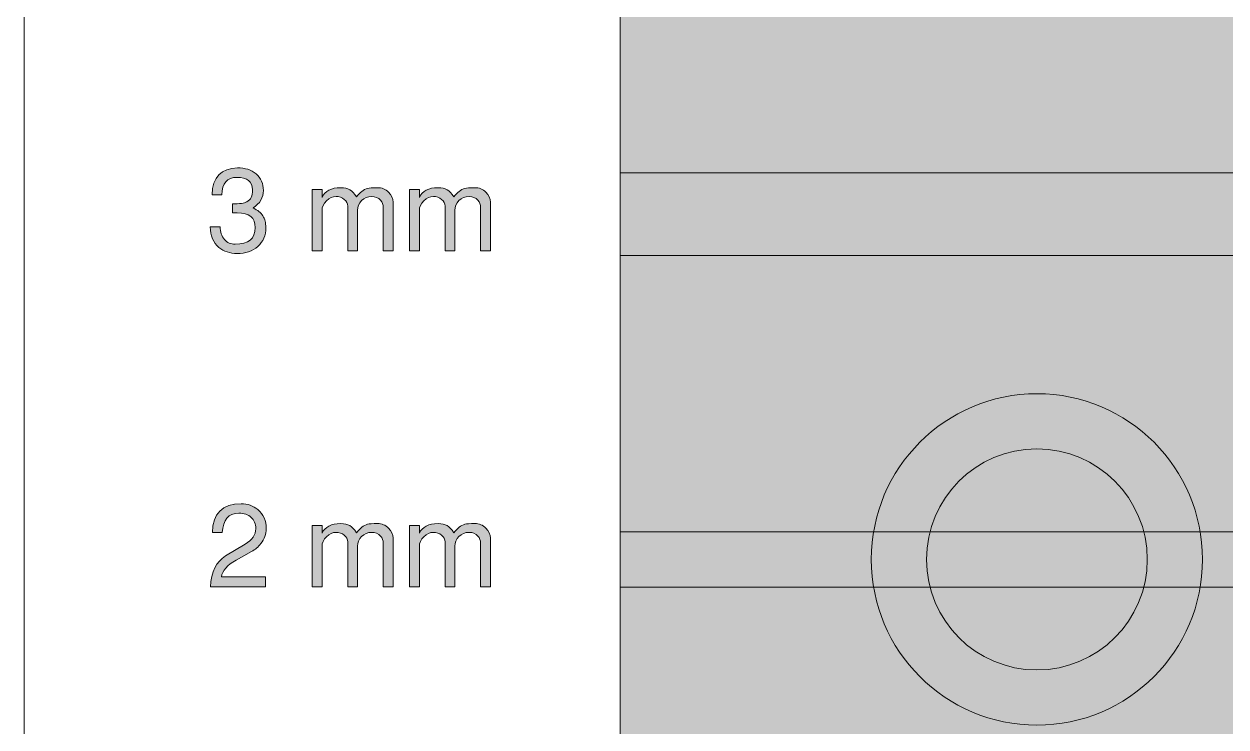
# Model space of a CAD drawing. Header units: inches. Extents: x 0.74 to 7.95, y -5.44 to -0.45.
# Drawn here: x 0.744 to 2.458, y -2.67 to -1.668 of the extents above; entities that cross this region are included whole.
import ezdxf

# ---------------------------------------------------------------- set-up
doc = ezdxf.new("R2010")
doc.units = ezdxf.units.IN
doc.header["$MEASUREMENT"] = 0
doc.layers.add('Layer 1', color=7, linetype='Continuous')

# ---------------------------------------------------------------- blocks, each defined once
blk = doc.blocks.new('block 6')
at = {"layer": 'Layer 1', "true_color": 0xed1f24}
h = blk.add_hatch(color=240, dxfattribs=at)
h.dxf.hatch_style = 2
edge = h.paths.add_edge_path()
edge.add_spline(control_points=[(1.0889, -1.9587), (1.0889, -1.9695), (1.0851, -1.9783), (1.0774, -1.9852), (1.0698, -1.992), (1.06, -1.9954), (1.048, -1.9954), (1.0376, -1.9954), (1.0289, -1.9925), (1.022, -1.9867), (1.0139, -1.98), (1.0098, -1.9701), (1.0097, -1.9572), (1.0097, -1.9572), (1.0237, -1.9572), (1.0237, -1.9572), (1.0238, -1.9646), (1.0258, -1.9706), (1.0297, -1.9752), (1.0336, -1.9799), (1.0388, -1.9822), (1.0452, -1.9822), (1.0642, -1.9822), (1.0737, -1.9743), (1.0737, -1.9584), (1.0737, -1.9444), (1.0652, -1.9374), (1.0482, -1.9374), (1.0461, -1.9374), (1.0438, -1.9374), (1.0412, -1.9374), (1.0412, -1.9374), (1.0412, -1.9247), (1.0412, -1.9247), (1.0513, -1.9247), (1.0583, -1.9237), (1.062, -1.9217), (1.0673, -1.919), (1.0699, -1.9133), (1.0699, -1.9047), (1.0699, -1.8929), (1.0624, -1.8869), (1.0474, -1.8869), (1.0336, -1.8869), (1.0265, -1.8952), (1.026, -1.9117), (1.026, -1.9117), (1.0122, -1.9117), (1.0122, -1.9117), (1.013, -1.8865), (1.0251, -1.8737), (1.0485, -1.8734), (1.0593, -1.8732), (1.0681, -1.8761), (1.075, -1.882), (1.0819, -1.8879), (1.0854, -1.8958), (1.0854, -1.9056), (1.0854, -1.9158), (1.0805, -1.9241), (1.0707, -1.9304), (1.0773, -1.9336), (1.0819, -1.9374), (1.0847, -1.9417), (1.0875, -1.9461), (1.0889, -1.9517), (1.0889, -1.9587)], knot_values=[0, 0, 0, 0, 1, 1, 1, 2, 2, 2, 3, 3, 3, 4, 4, 4, 5, 5, 5, 6, 6, 6, 7, 7, 7, 8, 8, 8, 9, 9, 9, 10, 10, 10, 11, 11, 11, 12, 12, 12, 13, 13, 13, 14, 14, 14, 15, 15, 15, 16, 16, 16, 17, 17, 17, 18, 18, 18, 19, 19, 19, 20, 20, 20, 21, 21, 21, 22, 22, 22, 22], degree=3, periodic=1)
h = blk.add_hatch(color=240, dxfattribs=at)
h.dxf.hatch_style = 2
edge = h.paths.add_edge_path()
edge.add_spline(control_points=[(1.2704, -1.9916), (1.2704, -1.9916), (1.2564, -1.9916), (1.2564, -1.9916), (1.2564, -1.9916), (1.2564, -1.9297), (1.2564, -1.9297), (1.2564, -1.9257), (1.255, -1.9222), (1.2524, -1.9192), (1.2492, -1.9158), (1.2451, -1.9141), (1.24, -1.9141), (1.2343, -1.9141), (1.2294, -1.916), (1.2255, -1.92), (1.2216, -1.9239), (1.2197, -1.9286), (1.2197, -1.9339), (1.2197, -1.9339), (1.2197, -1.9916), (1.2197, -1.9916), (1.2197, -1.9916), (1.2057, -1.9916), (1.2057, -1.9916), (1.2057, -1.9916), (1.2057, -1.9277), (1.2057, -1.9277), (1.2057, -1.9241), (1.204, -1.9209), (1.2007, -1.9182), (1.1974, -1.9154), (1.1935, -1.9141), (1.189, -1.9141), (1.1844, -1.9141), (1.1799, -1.9162), (1.1755, -1.9203), (1.1712, -1.9245), (1.169, -1.9291), (1.169, -1.9342), (1.169, -1.9342), (1.169, -1.9916), (1.169, -1.9916), (1.169, -1.9916), (1.155, -1.9916), (1.155, -1.9916), (1.155, -1.9916), (1.155, -1.9041), (1.155, -1.9041), (1.155, -1.9041), (1.169, -1.9041), (1.169, -1.9041), (1.169, -1.9041), (1.169, -1.9154), (1.169, -1.9154), (1.1733, -1.9062), (1.1821, -1.9016), (1.1957, -1.9016), (1.201, -1.9016), (1.2053, -1.9025), (1.2086, -1.9044), (1.2119, -1.9063), (1.2151, -1.9097), (1.2184, -1.9146), (1.223, -1.9082), (1.2283, -1.9042), (1.234, -1.9026), (1.2364, -1.9019), (1.241, -1.9016), (1.248, -1.9016), (1.2543, -1.9016), (1.2595, -1.9037), (1.2639, -1.908), (1.2682, -1.9123), (1.2704, -1.917), (1.2704, -1.9221), (1.2704, -1.9221), (1.2704, -1.9916), (1.2704, -1.9916)], knot_values=[0, 0, 0, 0, 1, 1, 1, 2, 2, 2, 3, 3, 3, 4, 4, 4, 5, 5, 5, 6, 6, 6, 7, 7, 7, 8, 8, 8, 9, 9, 9, 10, 10, 10, 11, 11, 11, 12, 12, 12, 13, 13, 13, 14, 14, 14, 15, 15, 15, 16, 16, 16, 17, 17, 17, 18, 18, 18, 19, 19, 19, 20, 20, 20, 21, 21, 21, 22, 22, 22, 23, 23, 23, 24, 24, 24, 25, 25, 25, 26, 26, 26, 26], degree=3, periodic=1)
h = blk.add_hatch(color=240, dxfattribs=at)
h.dxf.hatch_style = 2
edge = h.paths.add_edge_path()
edge.add_spline(control_points=[(1.4092, -1.9916), (1.4092, -1.9916), (1.3952, -1.9916), (1.3952, -1.9916), (1.3952, -1.9916), (1.3952, -1.9297), (1.3952, -1.9297), (1.3952, -1.9257), (1.3939, -1.9222), (1.3912, -1.9192), (1.3881, -1.9158), (1.384, -1.9141), (1.3789, -1.9141), (1.3731, -1.9141), (1.3683, -1.916), (1.3644, -1.92), (1.3605, -1.9239), (1.3585, -1.9286), (1.3585, -1.9339), (1.3585, -1.9339), (1.3585, -1.9916), (1.3585, -1.9916), (1.3585, -1.9916), (1.3445, -1.9916), (1.3445, -1.9916), (1.3445, -1.9916), (1.3445, -1.9277), (1.3445, -1.9277), (1.3445, -1.9241), (1.3429, -1.9209), (1.3395, -1.9182), (1.3362, -1.9154), (1.3323, -1.9141), (1.3279, -1.9141), (1.3232, -1.9141), (1.3187, -1.9162), (1.3144, -1.9203), (1.31, -1.9245), (1.3079, -1.9291), (1.3079, -1.9342), (1.3079, -1.9342), (1.3079, -1.9916), (1.3079, -1.9916), (1.3079, -1.9916), (1.2939, -1.9916), (1.2939, -1.9916), (1.2939, -1.9916), (1.2939, -1.9041), (1.2939, -1.9041), (1.2939, -1.9041), (1.3079, -1.9041), (1.3079, -1.9041), (1.3079, -1.9041), (1.3079, -1.9154), (1.3079, -1.9154), (1.3121, -1.9062), (1.321, -1.9016), (1.3345, -1.9016), (1.3399, -1.9016), (1.3442, -1.9025), (1.3474, -1.9044), (1.3507, -1.9063), (1.354, -1.9097), (1.3572, -1.9146), (1.3619, -1.9082), (1.3671, -1.9042), (1.3729, -1.9026), (1.3752, -1.9019), (1.3799, -1.9016), (1.3869, -1.9016), (1.3931, -1.9016), (1.3984, -1.9037), (1.4027, -1.908), (1.407, -1.9123), (1.4092, -1.917), (1.4092, -1.9221), (1.4092, -1.9221), (1.4092, -1.9916), (1.4092, -1.9916)], knot_values=[0, 0, 0, 0, 1, 1, 1, 2, 2, 2, 3, 3, 3, 4, 4, 4, 5, 5, 5, 6, 6, 6, 7, 7, 7, 8, 8, 8, 9, 9, 9, 10, 10, 10, 11, 11, 11, 12, 12, 12, 13, 13, 13, 14, 14, 14, 15, 15, 15, 16, 16, 16, 17, 17, 17, 18, 18, 18, 19, 19, 19, 20, 20, 20, 21, 21, 21, 22, 22, 22, 23, 23, 23, 24, 24, 24, 25, 25, 25, 26, 26, 26, 26], degree=3, periodic=1)
at = {"layer": 'Layer 1', "lineweight": 0}
for points, knots in [([(1.0889, -1.9587), (1.0889, -1.9695), (1.0851, -1.9783), (1.0774, -1.9852), (1.0698, -1.992), (1.06, -1.9954), (1.048, -1.9954), (1.0376, -1.9954), (1.0289, -1.9925), (1.022, -1.9867), (1.0139, -1.98), (1.0098, -1.9701), (1.0097, -1.9572), (1.0097, -1.9572), (1.0237, -1.9572), (1.0237, -1.9572), (1.0238, -1.9646), (1.0258, -1.9706), (1.0297, -1.9752), (1.0336, -1.9799), (1.0388, -1.9822), (1.0452, -1.9822), (1.0642, -1.9822), (1.0737, -1.9743), (1.0737, -1.9584), (1.0737, -1.9444), (1.0652, -1.9374), (1.0482, -1.9374), (1.0461, -1.9374), (1.0438, -1.9374), (1.0412, -1.9374), (1.0412, -1.9374), (1.0412, -1.9247), (1.0412, -1.9247), (1.0513, -1.9247), (1.0583, -1.9237), (1.062, -1.9217), (1.0673, -1.919), (1.0699, -1.9133), (1.0699, -1.9047), (1.0699, -1.8929), (1.0624, -1.8869), (1.0474, -1.8869), (1.0336, -1.8869), (1.0265, -1.8952), (1.026, -1.9117), (1.026, -1.9117), (1.0122, -1.9117), (1.0122, -1.9117), (1.013, -1.8865), (1.0251, -1.8737), (1.0485, -1.8734), (1.0593, -1.8732), (1.0681, -1.8761), (1.075, -1.882), (1.0819, -1.8879), (1.0854, -1.8958), (1.0854, -1.9056), (1.0854, -1.9158), (1.0805, -1.9241), (1.0707, -1.9304), (1.0773, -1.9336), (1.0819, -1.9374), (1.0847, -1.9417), (1.0875, -1.9461), (1.0889, -1.9517), (1.0889, -1.9587)], [0, 0, 0, 0, 1, 1, 1, 2, 2, 2, 3, 3, 3, 4, 4, 4, 5, 5, 5, 6, 6, 6, 7, 7, 7, 8, 8, 8, 9, 9, 9, 10, 10, 10, 11, 11, 11, 12, 12, 12, 13, 13, 13, 14, 14, 14, 15, 15, 15, 16, 16, 16, 17, 17, 17, 18, 18, 18, 19, 19, 19, 20, 20, 20, 21, 21, 21, 22, 22, 22, 22]), ([(1.2704, -1.9916), (1.2704, -1.9916), (1.2564, -1.9916), (1.2564, -1.9916), (1.2564, -1.9916), (1.2564, -1.9297), (1.2564, -1.9297), (1.2564, -1.9257), (1.255, -1.9222), (1.2524, -1.9192), (1.2492, -1.9158), (1.2451, -1.9141), (1.24, -1.9141), (1.2343, -1.9141), (1.2294, -1.916), (1.2255, -1.92), (1.2216, -1.9239), (1.2197, -1.9286), (1.2197, -1.9339), (1.2197, -1.9339), (1.2197, -1.9916), (1.2197, -1.9916), (1.2197, -1.9916), (1.2057, -1.9916), (1.2057, -1.9916), (1.2057, -1.9916), (1.2057, -1.9277), (1.2057, -1.9277), (1.2057, -1.9241), (1.204, -1.9209), (1.2007, -1.9182), (1.1974, -1.9154), (1.1935, -1.9141), (1.189, -1.9141), (1.1844, -1.9141), (1.1799, -1.9162), (1.1755, -1.9203), (1.1712, -1.9245), (1.169, -1.9291), (1.169, -1.9342), (1.169, -1.9342), (1.169, -1.9916), (1.169, -1.9916), (1.169, -1.9916), (1.155, -1.9916), (1.155, -1.9916), (1.155, -1.9916), (1.155, -1.9041), (1.155, -1.9041), (1.155, -1.9041), (1.169, -1.9041), (1.169, -1.9041), (1.169, -1.9041), (1.169, -1.9154), (1.169, -1.9154), (1.1733, -1.9062), (1.1821, -1.9016), (1.1957, -1.9016), (1.201, -1.9016), (1.2053, -1.9025), (1.2086, -1.9044), (1.2119, -1.9063), (1.2151, -1.9097), (1.2184, -1.9146), (1.223, -1.9082), (1.2283, -1.9042), (1.234, -1.9026), (1.2364, -1.9019), (1.241, -1.9016), (1.248, -1.9016), (1.2543, -1.9016), (1.2595, -1.9037), (1.2639, -1.908), (1.2682, -1.9123), (1.2704, -1.917), (1.2704, -1.9221), (1.2704, -1.9221), (1.2704, -1.9916), (1.2704, -1.9916)], [0, 0, 0, 0, 1, 1, 1, 2, 2, 2, 3, 3, 3, 4, 4, 4, 5, 5, 5, 6, 6, 6, 7, 7, 7, 8, 8, 8, 9, 9, 9, 10, 10, 10, 11, 11, 11, 12, 12, 12, 13, 13, 13, 14, 14, 14, 15, 15, 15, 16, 16, 16, 17, 17, 17, 18, 18, 18, 19, 19, 19, 20, 20, 20, 21, 21, 21, 22, 22, 22, 23, 23, 23, 24, 24, 24, 25, 25, 25, 26, 26, 26, 26]), ([(1.4092, -1.9916), (1.4092, -1.9916), (1.3952, -1.9916), (1.3952, -1.9916), (1.3952, -1.9916), (1.3952, -1.9297), (1.3952, -1.9297), (1.3952, -1.9257), (1.3939, -1.9222), (1.3912, -1.9192), (1.3881, -1.9158), (1.384, -1.9141), (1.3789, -1.9141), (1.3731, -1.9141), (1.3683, -1.916), (1.3644, -1.92), (1.3605, -1.9239), (1.3585, -1.9286), (1.3585, -1.9339), (1.3585, -1.9339), (1.3585, -1.9916), (1.3585, -1.9916), (1.3585, -1.9916), (1.3445, -1.9916), (1.3445, -1.9916), (1.3445, -1.9916), (1.3445, -1.9277), (1.3445, -1.9277), (1.3445, -1.9241), (1.3429, -1.9209), (1.3395, -1.9182), (1.3362, -1.9154), (1.3323, -1.9141), (1.3279, -1.9141), (1.3232, -1.9141), (1.3187, -1.9162), (1.3144, -1.9203), (1.31, -1.9245), (1.3079, -1.9291), (1.3079, -1.9342), (1.3079, -1.9342), (1.3079, -1.9916), (1.3079, -1.9916), (1.3079, -1.9916), (1.2939, -1.9916), (1.2939, -1.9916), (1.2939, -1.9916), (1.2939, -1.9041), (1.2939, -1.9041), (1.2939, -1.9041), (1.3079, -1.9041), (1.3079, -1.9041), (1.3079, -1.9041), (1.3079, -1.9154), (1.3079, -1.9154), (1.3121, -1.9062), (1.321, -1.9016), (1.3345, -1.9016), (1.3399, -1.9016), (1.3442, -1.9025), (1.3474, -1.9044), (1.3507, -1.9063), (1.354, -1.9097), (1.3572, -1.9146), (1.3619, -1.9082), (1.3671, -1.9042), (1.3729, -1.9026), (1.3752, -1.9019), (1.3799, -1.9016), (1.3869, -1.9016), (1.3931, -1.9016), (1.3984, -1.9037), (1.4027, -1.908), (1.407, -1.9123), (1.4092, -1.917), (1.4092, -1.9221), (1.4092, -1.9221), (1.4092, -1.9916), (1.4092, -1.9916)], [0, 0, 0, 0, 1, 1, 1, 2, 2, 2, 3, 3, 3, 4, 4, 4, 5, 5, 5, 6, 6, 6, 7, 7, 7, 8, 8, 8, 9, 9, 9, 10, 10, 10, 11, 11, 11, 12, 12, 12, 13, 13, 13, 14, 14, 14, 15, 15, 15, 16, 16, 16, 17, 17, 17, 18, 18, 18, 19, 19, 19, 20, 20, 20, 21, 21, 21, 22, 22, 22, 23, 23, 23, 24, 24, 24, 25, 25, 25, 26, 26, 26, 26])]:
    blk.add_open_spline(points, degree=3, knots=knots, dxfattribs=at)
blk = doc.blocks.new('block 5')
at = {"layer": 'Layer 1'}
blk.add_blockref('block 6', (0, 0), dxfattribs=at)
blk = doc.blocks.new('block 8')
at = {"layer": 'Layer 1', "true_color": 0xed1f24}
h = blk.add_hatch(color=240, dxfattribs=at)
h.dxf.hatch_style = 2
edge = h.paths.add_edge_path()
edge.add_spline(control_points=[(1.0894, -2.3877), (1.0894, -2.3954), (1.0869, -2.4024), (1.0819, -2.4089), (1.0782, -2.4136), (1.0737, -2.4174), (1.0684, -2.4204), (1.0684, -2.4204), (1.0464, -2.4325), (1.0464, -2.4325), (1.0338, -2.4395), (1.0269, -2.4475), (1.0255, -2.4564), (1.0255, -2.4564), (1.0885, -2.4564), (1.0885, -2.4564), (1.0885, -2.4564), (1.0885, -2.4704), (1.0885, -2.4704), (1.0885, -2.4704), (1.0099, -2.4704), (1.0099, -2.4704), (1.0109, -2.4493), (1.0181, -2.4347), (1.0315, -2.4266), (1.0315, -2.4266), (1.0594, -2.4099), (1.0594, -2.4099), (1.0695, -2.4039), (1.0745, -2.3965), (1.0745, -2.3877), (1.0745, -2.3809), (1.0724, -2.3755), (1.068, -2.3715), (1.0637, -2.3676), (1.0578, -2.3656), (1.0504, -2.3656), (1.0356, -2.3656), (1.0277, -2.3748), (1.0267, -2.3932), (1.0267, -2.3932), (1.0127, -2.3932), (1.0127, -2.3932), (1.013, -2.3659), (1.0268, -2.3522), (1.0539, -2.3522), (1.0628, -2.3522), (1.0706, -2.355), (1.0774, -2.3605), (1.0854, -2.3671), (1.0894, -2.3762), (1.0894, -2.3877)], knot_values=[0, 0, 0, 0, 1, 1, 1, 2, 2, 2, 3, 3, 3, 4, 4, 4, 5, 5, 5, 6, 6, 6, 7, 7, 7, 8, 8, 8, 9, 9, 9, 10, 10, 10, 11, 11, 11, 12, 12, 12, 13, 13, 13, 14, 14, 14, 15, 15, 15, 16, 16, 16, 17, 17, 17, 17], degree=3, periodic=1)
h = blk.add_hatch(color=240, dxfattribs=at)
h.dxf.hatch_style = 2
edge = h.paths.add_edge_path()
edge.add_spline(control_points=[(1.2704, -2.4704), (1.2704, -2.4704), (1.2564, -2.4704), (1.2564, -2.4704), (1.2564, -2.4704), (1.2564, -2.4085), (1.2564, -2.4085), (1.2564, -2.4045), (1.255, -2.401), (1.2524, -2.3981), (1.2492, -2.3946), (1.2451, -2.3929), (1.24, -2.3929), (1.2343, -2.3929), (1.2294, -2.3949), (1.2255, -2.3988), (1.2216, -2.4027), (1.2197, -2.4074), (1.2197, -2.4127), (1.2197, -2.4127), (1.2197, -2.4704), (1.2197, -2.4704), (1.2197, -2.4704), (1.2057, -2.4704), (1.2057, -2.4704), (1.2057, -2.4704), (1.2057, -2.4065), (1.2057, -2.4065), (1.2057, -2.4029), (1.204, -2.3997), (1.2007, -2.397), (1.1974, -2.3942), (1.1935, -2.3929), (1.189, -2.3929), (1.1844, -2.3929), (1.1799, -2.395), (1.1755, -2.3991), (1.1712, -2.4033), (1.169, -2.4079), (1.169, -2.413), (1.169, -2.413), (1.169, -2.4704), (1.169, -2.4704), (1.169, -2.4704), (1.155, -2.4704), (1.155, -2.4704), (1.155, -2.4704), (1.155, -2.3829), (1.155, -2.3829), (1.155, -2.3829), (1.169, -2.3829), (1.169, -2.3829), (1.169, -2.3829), (1.169, -2.3942), (1.169, -2.3942), (1.1733, -2.385), (1.1821, -2.3804), (1.1957, -2.3804), (1.201, -2.3804), (1.2053, -2.3813), (1.2086, -2.3832), (1.2119, -2.3851), (1.2151, -2.3885), (1.2184, -2.3934), (1.223, -2.3871), (1.2283, -2.383), (1.234, -2.3814), (1.2364, -2.3807), (1.241, -2.3804), (1.248, -2.3804), (1.2543, -2.3804), (1.2595, -2.3825), (1.2639, -2.3868), (1.2682, -2.3911), (1.2704, -2.3958), (1.2704, -2.4009), (1.2704, -2.4009), (1.2704, -2.4704), (1.2704, -2.4704)], knot_values=[0, 0, 0, 0, 1, 1, 1, 2, 2, 2, 3, 3, 3, 4, 4, 4, 5, 5, 5, 6, 6, 6, 7, 7, 7, 8, 8, 8, 9, 9, 9, 10, 10, 10, 11, 11, 11, 12, 12, 12, 13, 13, 13, 14, 14, 14, 15, 15, 15, 16, 16, 16, 17, 17, 17, 18, 18, 18, 19, 19, 19, 20, 20, 20, 21, 21, 21, 22, 22, 22, 23, 23, 23, 24, 24, 24, 25, 25, 25, 26, 26, 26, 26], degree=3, periodic=1)
h = blk.add_hatch(color=240, dxfattribs=at)
h.dxf.hatch_style = 2
edge = h.paths.add_edge_path()
edge.add_spline(control_points=[(1.4092, -2.4704), (1.4092, -2.4704), (1.3952, -2.4704), (1.3952, -2.4704), (1.3952, -2.4704), (1.3952, -2.4085), (1.3952, -2.4085), (1.3952, -2.4045), (1.3939, -2.401), (1.3912, -2.3981), (1.3881, -2.3946), (1.384, -2.3929), (1.3789, -2.3929), (1.3731, -2.3929), (1.3683, -2.3949), (1.3644, -2.3988), (1.3605, -2.4027), (1.3585, -2.4074), (1.3585, -2.4127), (1.3585, -2.4127), (1.3585, -2.4704), (1.3585, -2.4704), (1.3585, -2.4704), (1.3445, -2.4704), (1.3445, -2.4704), (1.3445, -2.4704), (1.3445, -2.4065), (1.3445, -2.4065), (1.3445, -2.4029), (1.3429, -2.3997), (1.3395, -2.397), (1.3362, -2.3942), (1.3323, -2.3929), (1.3279, -2.3929), (1.3232, -2.3929), (1.3187, -2.395), (1.3144, -2.3991), (1.31, -2.4033), (1.3079, -2.4079), (1.3079, -2.413), (1.3079, -2.413), (1.3079, -2.4704), (1.3079, -2.4704), (1.3079, -2.4704), (1.2939, -2.4704), (1.2939, -2.4704), (1.2939, -2.4704), (1.2939, -2.3829), (1.2939, -2.3829), (1.2939, -2.3829), (1.3079, -2.3829), (1.3079, -2.3829), (1.3079, -2.3829), (1.3079, -2.3942), (1.3079, -2.3942), (1.3121, -2.385), (1.321, -2.3804), (1.3345, -2.3804), (1.3399, -2.3804), (1.3442, -2.3813), (1.3474, -2.3832), (1.3507, -2.3851), (1.354, -2.3885), (1.3572, -2.3934), (1.3619, -2.3871), (1.3671, -2.383), (1.3729, -2.3814), (1.3752, -2.3807), (1.3799, -2.3804), (1.3869, -2.3804), (1.3931, -2.3804), (1.3984, -2.3825), (1.4027, -2.3868), (1.407, -2.3911), (1.4092, -2.3958), (1.4092, -2.4009), (1.4092, -2.4009), (1.4092, -2.4704), (1.4092, -2.4704)], knot_values=[0, 0, 0, 0, 1, 1, 1, 2, 2, 2, 3, 3, 3, 4, 4, 4, 5, 5, 5, 6, 6, 6, 7, 7, 7, 8, 8, 8, 9, 9, 9, 10, 10, 10, 11, 11, 11, 12, 12, 12, 13, 13, 13, 14, 14, 14, 15, 15, 15, 16, 16, 16, 17, 17, 17, 18, 18, 18, 19, 19, 19, 20, 20, 20, 21, 21, 21, 22, 22, 22, 23, 23, 23, 24, 24, 24, 25, 25, 25, 26, 26, 26, 26], degree=3, periodic=1)
at = {"layer": 'Layer 1', "lineweight": 0}
for points, knots in [([(1.0894, -2.3877), (1.0894, -2.3954), (1.0869, -2.4024), (1.0819, -2.4089), (1.0782, -2.4136), (1.0737, -2.4174), (1.0684, -2.4204), (1.0684, -2.4204), (1.0464, -2.4325), (1.0464, -2.4325), (1.0338, -2.4395), (1.0269, -2.4475), (1.0255, -2.4564), (1.0255, -2.4564), (1.0885, -2.4564), (1.0885, -2.4564), (1.0885, -2.4564), (1.0885, -2.4704), (1.0885, -2.4704), (1.0885, -2.4704), (1.0099, -2.4704), (1.0099, -2.4704), (1.0109, -2.4493), (1.0181, -2.4347), (1.0315, -2.4266), (1.0315, -2.4266), (1.0594, -2.4099), (1.0594, -2.4099), (1.0695, -2.4039), (1.0745, -2.3965), (1.0745, -2.3877), (1.0745, -2.3809), (1.0724, -2.3755), (1.068, -2.3715), (1.0637, -2.3676), (1.0578, -2.3656), (1.0504, -2.3656), (1.0356, -2.3656), (1.0277, -2.3748), (1.0267, -2.3932), (1.0267, -2.3932), (1.0127, -2.3932), (1.0127, -2.3932), (1.013, -2.3659), (1.0268, -2.3522), (1.0539, -2.3522), (1.0628, -2.3522), (1.0706, -2.355), (1.0774, -2.3605), (1.0854, -2.3671), (1.0894, -2.3762), (1.0894, -2.3877)], [0, 0, 0, 0, 1, 1, 1, 2, 2, 2, 3, 3, 3, 4, 4, 4, 5, 5, 5, 6, 6, 6, 7, 7, 7, 8, 8, 8, 9, 9, 9, 10, 10, 10, 11, 11, 11, 12, 12, 12, 13, 13, 13, 14, 14, 14, 15, 15, 15, 16, 16, 16, 17, 17, 17, 17]), ([(1.2704, -2.4704), (1.2704, -2.4704), (1.2564, -2.4704), (1.2564, -2.4704), (1.2564, -2.4704), (1.2564, -2.4085), (1.2564, -2.4085), (1.2564, -2.4045), (1.255, -2.401), (1.2524, -2.3981), (1.2492, -2.3946), (1.2451, -2.3929), (1.24, -2.3929), (1.2343, -2.3929), (1.2294, -2.3949), (1.2255, -2.3988), (1.2216, -2.4027), (1.2197, -2.4074), (1.2197, -2.4127), (1.2197, -2.4127), (1.2197, -2.4704), (1.2197, -2.4704), (1.2197, -2.4704), (1.2057, -2.4704), (1.2057, -2.4704), (1.2057, -2.4704), (1.2057, -2.4065), (1.2057, -2.4065), (1.2057, -2.4029), (1.204, -2.3997), (1.2007, -2.397), (1.1974, -2.3942), (1.1935, -2.3929), (1.189, -2.3929), (1.1844, -2.3929), (1.1799, -2.395), (1.1755, -2.3991), (1.1712, -2.4033), (1.169, -2.4079), (1.169, -2.413), (1.169, -2.413), (1.169, -2.4704), (1.169, -2.4704), (1.169, -2.4704), (1.155, -2.4704), (1.155, -2.4704), (1.155, -2.4704), (1.155, -2.3829), (1.155, -2.3829), (1.155, -2.3829), (1.169, -2.3829), (1.169, -2.3829), (1.169, -2.3829), (1.169, -2.3942), (1.169, -2.3942), (1.1733, -2.385), (1.1821, -2.3804), (1.1957, -2.3804), (1.201, -2.3804), (1.2053, -2.3813), (1.2086, -2.3832), (1.2119, -2.3851), (1.2151, -2.3885), (1.2184, -2.3934), (1.223, -2.3871), (1.2283, -2.383), (1.234, -2.3814), (1.2364, -2.3807), (1.241, -2.3804), (1.248, -2.3804), (1.2543, -2.3804), (1.2595, -2.3825), (1.2639, -2.3868), (1.2682, -2.3911), (1.2704, -2.3958), (1.2704, -2.4009), (1.2704, -2.4009), (1.2704, -2.4704), (1.2704, -2.4704)], [0, 0, 0, 0, 1, 1, 1, 2, 2, 2, 3, 3, 3, 4, 4, 4, 5, 5, 5, 6, 6, 6, 7, 7, 7, 8, 8, 8, 9, 9, 9, 10, 10, 10, 11, 11, 11, 12, 12, 12, 13, 13, 13, 14, 14, 14, 15, 15, 15, 16, 16, 16, 17, 17, 17, 18, 18, 18, 19, 19, 19, 20, 20, 20, 21, 21, 21, 22, 22, 22, 23, 23, 23, 24, 24, 24, 25, 25, 25, 26, 26, 26, 26]), ([(1.4092, -2.4704), (1.4092, -2.4704), (1.3952, -2.4704), (1.3952, -2.4704), (1.3952, -2.4704), (1.3952, -2.4085), (1.3952, -2.4085), (1.3952, -2.4045), (1.3939, -2.401), (1.3912, -2.3981), (1.3881, -2.3946), (1.384, -2.3929), (1.3789, -2.3929), (1.3731, -2.3929), (1.3683, -2.3949), (1.3644, -2.3988), (1.3605, -2.4027), (1.3585, -2.4074), (1.3585, -2.4127), (1.3585, -2.4127), (1.3585, -2.4704), (1.3585, -2.4704), (1.3585, -2.4704), (1.3445, -2.4704), (1.3445, -2.4704), (1.3445, -2.4704), (1.3445, -2.4065), (1.3445, -2.4065), (1.3445, -2.4029), (1.3429, -2.3997), (1.3395, -2.397), (1.3362, -2.3942), (1.3323, -2.3929), (1.3279, -2.3929), (1.3232, -2.3929), (1.3187, -2.395), (1.3144, -2.3991), (1.31, -2.4033), (1.3079, -2.4079), (1.3079, -2.413), (1.3079, -2.413), (1.3079, -2.4704), (1.3079, -2.4704), (1.3079, -2.4704), (1.2939, -2.4704), (1.2939, -2.4704), (1.2939, -2.4704), (1.2939, -2.3829), (1.2939, -2.3829), (1.2939, -2.3829), (1.3079, -2.3829), (1.3079, -2.3829), (1.3079, -2.3829), (1.3079, -2.3942), (1.3079, -2.3942), (1.3121, -2.385), (1.321, -2.3804), (1.3345, -2.3804), (1.3399, -2.3804), (1.3442, -2.3813), (1.3474, -2.3832), (1.3507, -2.3851), (1.354, -2.3885), (1.3572, -2.3934), (1.3619, -2.3871), (1.3671, -2.383), (1.3729, -2.3814), (1.3752, -2.3807), (1.3799, -2.3804), (1.3869, -2.3804), (1.3931, -2.3804), (1.3984, -2.3825), (1.4027, -2.3868), (1.407, -2.3911), (1.4092, -2.3958), (1.4092, -2.4009), (1.4092, -2.4009), (1.4092, -2.4704), (1.4092, -2.4704)], [0, 0, 0, 0, 1, 1, 1, 2, 2, 2, 3, 3, 3, 4, 4, 4, 5, 5, 5, 6, 6, 6, 7, 7, 7, 8, 8, 8, 9, 9, 9, 10, 10, 10, 11, 11, 11, 12, 12, 12, 13, 13, 13, 14, 14, 14, 15, 15, 15, 16, 16, 16, 17, 17, 17, 18, 18, 18, 19, 19, 19, 20, 20, 20, 21, 21, 21, 22, 22, 22, 23, 23, 23, 24, 24, 24, 25, 25, 25, 26, 26, 26, 26])]:
    blk.add_open_spline(points, degree=3, knots=knots, dxfattribs=at)
blk = doc.blocks.new('block 7')
at = {"layer": 'Layer 1'}
blk.add_blockref('block 8', (0, 0), dxfattribs=at)
blk = doc.blocks.new('block 43')
at = {"layer": 'Layer 1', "true_color": 0x010101}
h = blk.add_hatch(color=18, dxfattribs=at)
h.dxf.hatch_style = 2
edge = h.paths.add_edge_path()
edge.add_spline(control_points=[(2.4249, -2.4315), (2.4249, -2.562), (2.3192, -2.6677), (2.1887, -2.6677), (2.0583, -2.6677), (1.9525, -2.562), (1.9525, -2.4315), (1.9525, -2.301), (2.0583, -2.1953), (2.1887, -2.1953), (2.3192, -2.1953), (2.4249, -2.301), (2.4249, -2.4315)], knot_values=[0, 0, 0, 0, 1, 1, 1, 2, 2, 2, 3, 3, 3, 4, 4, 4, 4], degree=3, periodic=1)
at = {"layer": 'Layer 1', "true_color": 0x000000}
h = blk.add_hatch(color=18, dxfattribs=at)
h.dxf.hatch_style = 2
edge = h.paths.add_edge_path()
edge.add_spline(control_points=[(2.3462, -2.4315), (2.3462, -2.5185), (2.2757, -2.589), (2.1887, -2.589), (2.1017, -2.589), (2.0312, -2.5185), (2.0312, -2.4315), (2.0312, -2.3445), (2.1017, -2.274), (2.1887, -2.274), (2.2757, -2.274), (2.3462, -2.3445), (2.3462, -2.4315)], knot_values=[0, 0, 0, 0, 1, 1, 1, 2, 2, 2, 3, 3, 3, 4, 4, 4, 4], degree=3, periodic=1)
at = {"layer": 'Layer 1', "lineweight": 0}
for points in [[(2.4249, -2.4315), (2.4249, -2.562), (2.3192, -2.6677), (2.1887, -2.6677), (2.0583, -2.6677), (1.9525, -2.562), (1.9525, -2.4315), (1.9525, -2.301), (2.0583, -2.1953), (2.1887, -2.1953), (2.3192, -2.1953), (2.4249, -2.301), (2.4249, -2.4315)], [(2.3462, -2.4315), (2.3462, -2.5185), (2.2757, -2.589), (2.1887, -2.589), (2.1017, -2.589), (2.0312, -2.5185), (2.0312, -2.4315), (2.0312, -2.3445), (2.1017, -2.274), (2.1887, -2.274), (2.2757, -2.274), (2.3462, -2.3445), (2.3462, -2.4315)]]:
    blk.add_open_spline(points, degree=3, knots=[0, 0, 0, 0, 1, 1, 1, 2, 2, 2, 3, 3, 3, 4, 4, 4, 4], dxfattribs=at)
blk = doc.blocks.new('block 39')
at = {"layer": 'Layer 1', "true_color": 0xed2224}
h = blk.add_hatch(color=240, dxfattribs=at)
h.dxf.hatch_style = 2
h.paths.add_polyline_path([(3.5629, -1.8803), (1.5944, -1.8803), (1.5944, -1.4866), (3.5629, -1.4866)])
at = {"layer": 'Layer 1', "true_color": 0x010101}
h = blk.add_hatch(color=18, dxfattribs=at)
h.dxf.hatch_style = 2
h.paths.add_polyline_path([(3.5629, -1.9984), (1.5944, -1.9984), (1.5944, -1.8803), (3.5629, -1.8803)])
at = {"layer": 'Layer 1', "true_color": 0xed2224}
h = blk.add_hatch(color=240, dxfattribs=at)
h.dxf.hatch_style = 2
h.paths.add_polyline_path([(3.5629, -2.3921), (1.5944, -2.3921), (1.5944, -1.9984), (3.5629, -1.9984)])
at = {"layer": 'Layer 1', "true_color": 0x010101}
h = blk.add_hatch(color=18, dxfattribs=at)
h.dxf.hatch_style = 2
h.paths.add_polyline_path([(3.5629, -2.4709), (1.5944, -2.4709), (1.5944, -2.3921), (3.5629, -2.3921)])
at = {"layer": 'Layer 1', "true_color": 0xed2224}
h = blk.add_hatch(color=240, dxfattribs=at)
h.dxf.hatch_style = 2
h.paths.add_polyline_path([(3.5629, -2.8646), (1.5944, -2.8646), (1.5944, -2.4709), (3.5629, -2.4709)])
at = {"layer": 'Layer 1', "lineweight": 0}
for points in [[(3.5629, -1.8803), (1.5944, -1.8803), (1.5944, -1.4866), (3.5629, -1.4866), (3.5629, -1.8803)], [(3.5629, -1.9984), (1.5944, -1.9984), (1.5944, -1.8803), (3.5629, -1.8803), (3.5629, -1.9984)], [(3.5629, -2.3921), (1.5944, -2.3921), (1.5944, -1.9984), (3.5629, -1.9984), (3.5629, -2.3921)], [(3.5629, -2.4709), (1.5944, -2.4709), (1.5944, -2.3921), (3.5629, -2.3921), (3.5629, -2.4709)], [(3.5629, -2.8646), (1.5944, -2.8646), (1.5944, -2.4709), (3.5629, -2.4709), (3.5629, -2.8646)]]:
    blk.add_lwpolyline(points, dxfattribs=at)
at = {"layer": 'Layer 1'}
blk.add_blockref('block 43', (0, 0), dxfattribs=at)
blk = doc.blocks.new('block 2')
at = {"layer": 'Layer 1', "color": 250, "lineweight": 5, "true_color": 0x221f1f}
blk.add_lwpolyline([(4.0881, -4.889), (0.744, -4.889), (0.744, -0.4515), (4.0881, -0.4515), (4.0881, -4.889)], dxfattribs=at)
at = {"layer": 'Layer 1'}
for name in ['block 39', 'block 5', 'block 7']:
    blk.add_blockref(name, (0, 0), dxfattribs=at)

msp = doc.modelspace()

# ---------------------------------------------------------------- block references
at = {"layer": 'Layer 1'}
msp.add_blockref('block 2', (0, 0), dxfattribs=at)

doc.saveas('drawing.dxf')
